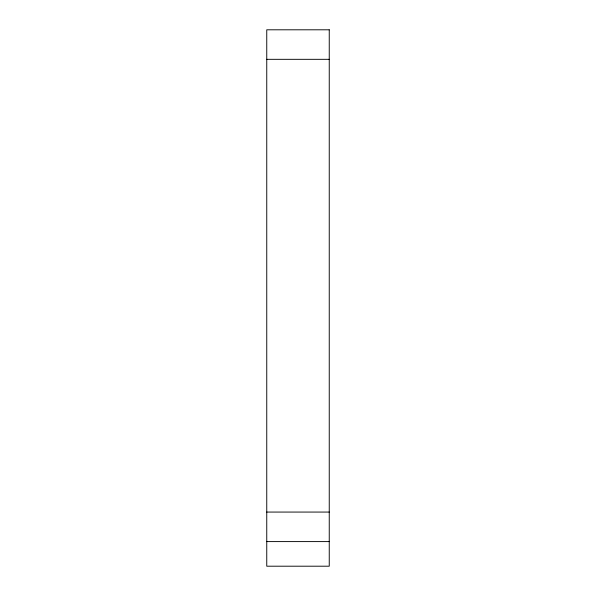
<?xml version="1.0" encoding="UTF-8"?>
<svg xmlns="http://www.w3.org/2000/svg" width="596" height="596" viewBox="0 0 596 596"><rect width="100%" height="100%" fill="white"/><g stroke="black" fill="none" stroke-linecap="round" stroke-linejoin="round"><path stroke-width="0.89" d="M266.755 59.324L329.245 59.324M266.755 512.068L329.245 512.068M266.755 541.593L329.245 541.593M329.245 29.8L266.755 29.8L266.755 566.2L329.245 566.2L329.245 29.8"/></g></svg>
